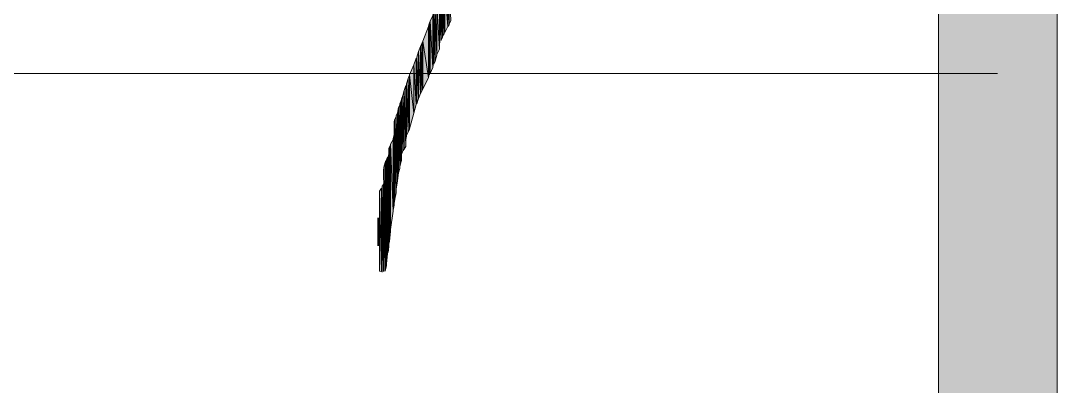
# Model space of a CAD drawing. Header units: millimetres. Extents: x -30643 to 86172, y -19411 to 63186.
# Drawn here: x 83077 to 84274, y -1085 to -663 of the extents above; entities that cross this region are included whole.
import ezdxf

# ---------------------------------------------------------------- set-up
doc = ezdxf.new("R2010")
doc.units = ezdxf.units.MM

msp = doc.modelspace()

# ---------------------------------------------------------------- hatches: boundary and pattern name
h = msp.add_hatch(color=0)
h.dxf.hatch_style = 2
h.paths.add_polyline_path([(84273.8, -17512.8), (84136.6, -17374.9), (84136.6, 61150), (84273.8, 61288)])
h = msp.add_hatch(color=0)
h.dxf.hatch_style = 2
h.paths.add_polyline_path([(83570.2, -669.6), (83570.2, -621.7), (83566.6, -627.4)])
h = msp.add_hatch(color=0)
h.dxf.hatch_style = 2
h.paths.add_polyline_path([(83570.2, -669.6), (83571.6, -667.5), (83570.2, -621.7)])
h = msp.add_hatch(color=0)
h.dxf.hatch_style = 2
h.paths.add_polyline_path([(83571.6, -666.8), (83573.7, -662.5), (83571.6, -620.3)])
h = msp.add_hatch(color=0)
h.dxf.hatch_style = 2
h.paths.add_polyline_path([(83563.8, -682.3), (83563.8, -632.3), (83562.4, -634.4)])
h = msp.add_hatch(color=0)
h.dxf.hatch_style = 2
h.paths.add_polyline_path([(83564.5, -680.1), (83564.5, -629.5), (83563.8, -632.3)])
h = msp.add_hatch(color=0)
h.dxf.hatch_style = 2
h.paths.add_polyline_path([(83563.8, -682.3), (83564.5, -680.1), (83563.8, -632.3)])
h = msp.add_hatch(color=0)
h.dxf.hatch_style = 2
h.paths.add_polyline_path([(83564.5, -680.1), (83565.9, -678), (83564.5, -629.5)])
h = msp.add_hatch(color=0)
h.dxf.hatch_style = 2
h.paths.add_polyline_path([(83566.6, -676.6), (83570.2, -669.6), (83566.6, -627.4)])
h = msp.add_hatch(color=0)
h.dxf.hatch_style = 2
h.paths.add_polyline_path([(83557.5, -702.7), (83557.5, -645.7), (83555.4, -650.6)])
h = msp.add_hatch(color=0)
h.dxf.hatch_style = 2
h.paths.add_polyline_path([(83560.3, -695.6), (83560.3, -640), (83557.5, -645)])
h = msp.add_hatch(color=0)
h.dxf.hatch_style = 2
h.paths.add_polyline_path([(83557.5, -702), (83560.3, -695.6), (83557.5, -645)])
h = msp.add_hatch(color=0)
h.dxf.hatch_style = 2
h.paths.add_polyline_path([(83560.3, -690), (83561, -687.2), (83560.3, -638.6)])
h = msp.add_hatch(color=0)
h.dxf.hatch_style = 2
h.paths.add_polyline_path([(83560.3, -695.6), (83560.3, -690), (83560.3, -640)])
h = msp.add_hatch(color=0)
h.dxf.hatch_style = 2
h.paths.add_polyline_path([(83562.4, -685.8), (83562.4, -635.1), (83561, -637.2)])
h = msp.add_hatch(color=0)
h.dxf.hatch_style = 2
h.paths.add_polyline_path([(83562.4, -685.1), (83563.8, -682.3), (83562.4, -634.4)])
h = msp.add_hatch(color=0)
h.dxf.hatch_style = 2
h.paths.add_polyline_path([(83552.6, -716.7), (83552.6, -656.9), (83549.8, -663.3)])
h = msp.add_hatch(color=0)
h.dxf.hatch_style = 2
h.paths.add_polyline_path([(83553.3, -714.6), (83553.3, -654.8), (83552.6, -656.9)])
h = msp.add_hatch(color=0)
h.dxf.hatch_style = 2
h.paths.add_polyline_path([(83552.6, -716.7), (83553.3, -714.6), (83552.6, -656.9)])
h = msp.add_hatch(color=0)
h.dxf.hatch_style = 2
h.paths.add_polyline_path([(83555.4, -709.7), (83555.4, -650.6), (83554, -653.4)])
h = msp.add_hatch(color=0)
h.dxf.hatch_style = 2
h.paths.add_polyline_path([(83554, -713.2), (83555.4, -709.7), (83554, -653.4)])
h = msp.add_hatch(color=0)
h.dxf.hatch_style = 2
h.paths.add_polyline_path([(83555.4, -709.7), (83557.5, -702.7), (83555.4, -650.6)])
h = msp.add_hatch(color=0)
h.dxf.hatch_style = 2
h.paths.add_polyline_path([(83547.6, -728.7), (83547.6, -669.6), (83541.3, -686.5)])
h = msp.add_hatch(color=0)
h.dxf.hatch_style = 2
h.paths.add_polyline_path([(83548.3, -726.6), (83548.3, -667.5), (83547.6, -669.6)])
h = msp.add_hatch(color=0)
h.dxf.hatch_style = 2
h.paths.add_polyline_path([(83547.6, -728.7), (83548.3, -726.6), (83547.6, -669.6)])
h = msp.add_hatch(color=0)
h.dxf.hatch_style = 2
h.paths.add_polyline_path([(83549, -725.2), (83549, -665.4), (83548.3, -667.5)])
h = msp.add_hatch(color=0)
h.dxf.hatch_style = 2
h.paths.add_polyline_path([(83549.8, -723.8), (83549.8, -663.3), (83549, -665.4)])
h = msp.add_hatch(color=0)
h.dxf.hatch_style = 2
h.paths.add_polyline_path([(83549.8, -723.8), (83552.6, -716.7), (83549.8, -663.3)])
h = msp.add_hatch(color=0)
h.dxf.hatch_style = 2
h.paths.add_polyline_path([(83538.5, -747), (83538.5, -692.8), (83536.4, -698.4)])
h = msp.add_hatch(color=0)
h.dxf.hatch_style = 2
h.paths.add_polyline_path([(83539.9, -744.2), (83539.9, -689.3), (83538.5, -692.8)])
h = msp.add_hatch(color=0)
h.dxf.hatch_style = 2
h.paths.add_polyline_path([(83538.5, -747), (83539.9, -744.2), (83538.5, -692.8)])
h = msp.add_hatch(color=0)
h.dxf.hatch_style = 2
h.paths.add_polyline_path([(83541.3, -741.4), (83541.3, -686.5), (83539.9, -689.3)])
h = msp.add_hatch(color=0)
h.dxf.hatch_style = 2
h.paths.add_polyline_path([(83539.9, -744.2), (83541.3, -741.4), (83539.9, -689.3)])
h = msp.add_hatch(color=0)
h.dxf.hatch_style = 2
h.paths.add_polyline_path([(83541.3, -741.4), (83547.6, -728.7), (83541.3, -686.5)])
h = msp.add_hatch(color=0)
h.dxf.hatch_style = 2
h.paths.add_polyline_path([(83533.6, -759.7), (83533.6, -706.2), (83530.8, -713.9)])
h = msp.add_hatch(color=0)
h.dxf.hatch_style = 2
h.paths.add_polyline_path([(83536.4, -752.6), (83536.4, -698.4), (83534.3, -704.8)])
h = msp.add_hatch(color=0)
h.dxf.hatch_style = 2
h.paths.add_polyline_path([(83534.3, -759), (83536.4, -752.6), (83534.3, -704.8)])
h = msp.add_hatch(color=0)
h.dxf.hatch_style = 2
h.paths.add_polyline_path([(83536.4, -752.6), (83538.5, -747), (83536.4, -698.4)])
h = msp.add_hatch(color=0)
h.dxf.hatch_style = 2
h.paths.add_polyline_path([(83530.8, -769.5), (83530.8, -713.9), (83525.8, -725.2)])
h = msp.add_hatch(color=0)
h.dxf.hatch_style = 2
h.paths.add_polyline_path([(83530.8, -769.5), (83533.6, -759.7), (83530.8, -713.9)])
h = msp.add_hatch(color=0)
h.dxf.hatch_style = 2
h.paths.add_polyline_path([(83524.4, -791.3), (83524.4, -729.4), (83522.3, -735.7)])
h = msp.add_hatch(color=0)
h.dxf.hatch_style = 2
h.paths.add_polyline_path([(83525.8, -788.5), (83525.8, -725.9), (83524.4, -729.4)])
h = msp.add_hatch(color=0)
h.dxf.hatch_style = 2
h.paths.add_polyline_path([(83524.4, -791.3), (83525.8, -788.5), (83524.4, -729.4)])
h = msp.add_hatch(color=0)
h.dxf.hatch_style = 2
h.paths.add_polyline_path([(83525.8, -787.8), (83530.8, -769.5), (83525.8, -725.2)])
h = msp.add_hatch(color=0)
h.dxf.hatch_style = 2
h.paths.add_polyline_path([(83521.6, -808.2), (83521.6, -737.8), (83519.5, -743.5)])
h = msp.add_hatch(color=0)
h.dxf.hatch_style = 2
h.paths.add_polyline_path([(83521.6, -799.8), (83522.3, -796.2), (83521.6, -737.8)])
h = msp.add_hatch(color=0)
h.dxf.hatch_style = 2
h.paths.add_polyline_path([(83522.3, -795.5), (83524.4, -791.3), (83522.3, -735.7)])
h = msp.add_hatch(color=0)
h.dxf.hatch_style = 2
h.paths.add_polyline_path([(83516.7, -824.4), (83516.7, -754), (83516, -756.1)])
h = msp.add_hatch(color=0)
h.dxf.hatch_style = 2
h.paths.add_polyline_path([(83518.1, -813.1), (83518.1, -749.1), (83516.7, -753.3)])
h = msp.add_hatch(color=0)
h.dxf.hatch_style = 2
h.paths.add_polyline_path([(83516.7, -817.4), (83518.1, -813.1), (83516.7, -753.3)])
h = msp.add_hatch(color=0)
h.dxf.hatch_style = 2
h.paths.add_polyline_path([(83516.7, -824.4), (83516.7, -817.4), (83516.7, -754)])
h = msp.add_hatch(color=0)
h.dxf.hatch_style = 2
h.paths.add_polyline_path([(83519.5, -811), (83519.5, -743.5), (83518.1, -749.1)])
h = msp.add_hatch(color=0)
h.dxf.hatch_style = 2
h.paths.add_polyline_path([(83518.1, -813.1), (83519.5, -811), (83518.1, -749.1)])
h = msp.add_hatch(color=0)
h.dxf.hatch_style = 2
h.paths.add_polyline_path([(83519.5, -811), (83521.6, -808.2), (83519.5, -743.5)])
h = msp.add_hatch(color=0)
h.dxf.hatch_style = 2
h.paths.add_polyline_path([(83513.2, -838.5), (83513.2, -763.2), (83511.8, -769.5)])
h = msp.add_hatch(color=0)
h.dxf.hatch_style = 2
h.paths.add_polyline_path([(83514.6, -833.5), (83514.6, -760.4), (83513.2, -763.2)])
h = msp.add_hatch(color=0)
h.dxf.hatch_style = 2
h.paths.add_polyline_path([(83513.2, -838.5), (83514.6, -833.5), (83513.2, -763.2)])
h = msp.add_hatch(color=0)
h.dxf.hatch_style = 2
h.paths.add_polyline_path([(83516, -826.5), (83516, -756.1), (83514.6, -759)])
h = msp.add_hatch(color=0)
h.dxf.hatch_style = 2
h.paths.add_polyline_path([(83514.6, -831.4), (83516, -826.5), (83514.6, -759)])
h = msp.add_hatch(color=0)
h.dxf.hatch_style = 2
h.paths.add_polyline_path([(83514.6, -833.5), (83514.6, -831.4), (83514.6, -760.4)])
h = msp.add_hatch(color=0)
h.dxf.hatch_style = 2
h.paths.add_polyline_path([(83516, -826.5), (83516.7, -824.4), (83516, -756.1)])
h = msp.add_hatch(color=0)
h.dxf.hatch_style = 2
h.paths.add_polyline_path([(83508.9, -868.7), (83508.9, -776.5), (83508.2, -779.4)])
h = msp.add_hatch(color=0)
h.dxf.hatch_style = 2
h.paths.add_polyline_path([(83510.3, -861.7), (83510.3, -773.7), (83508.9, -776.5)])
h = msp.add_hatch(color=0)
h.dxf.hatch_style = 2
h.paths.add_polyline_path([(83508.9, -868.7), (83510.3, -861.7), (83508.9, -776.5)])
h = msp.add_hatch(color=0)
h.dxf.hatch_style = 2
h.paths.add_polyline_path([(83511.8, -847.6), (83511.8, -769.5), (83510.3, -772.3)])
h = msp.add_hatch(color=0)
h.dxf.hatch_style = 2
h.paths.add_polyline_path([(83510.3, -857.5), (83511.8, -847.6), (83510.3, -772.3)])
h = msp.add_hatch(color=0)
h.dxf.hatch_style = 2
h.paths.add_polyline_path([(83510.3, -861.7), (83510.3, -857.5), (83510.3, -773.7)])
h = msp.add_hatch(color=0)
h.dxf.hatch_style = 2
h.paths.add_polyline_path([(83511.8, -847.6), (83513.2, -838.5), (83511.8, -769.5)])
h = msp.add_hatch(color=0)
h.dxf.hatch_style = 2
h.paths.add_polyline_path([(83508.2, -873.7), (83508.9, -868.7), (83508.2, -779.4)])
h = msp.add_hatch(color=0)
h.dxf.hatch_style = 2
h.paths.add_polyline_path([(83506.8, -882.8), (83506.8, -799.8), (83504, -805.4)])
h = msp.add_hatch(color=0)
h.dxf.hatch_style = 2
h.paths.add_polyline_path([(83508.2, -875.8), (83508.2, -794.1), (83506.8, -799.1)])
h = msp.add_hatch(color=0)
h.dxf.hatch_style = 2
h.paths.add_polyline_path([(83506.8, -881.4), (83508.2, -875.8), (83506.8, -799.1)])
h = msp.add_hatch(color=0)
h.dxf.hatch_style = 2
h.paths.add_polyline_path([(83508.2, -875.8), (83508.2, -873.7), (83508.2, -794.1)])
h = msp.add_hatch(color=0)
h.dxf.hatch_style = 2
h.paths.add_polyline_path([(83501.9, -920.8), (83501.9, -809.6), (83501.9, -816.7)])
h = msp.add_hatch(color=0)
h.dxf.hatch_style = 2
h.paths.add_polyline_path([(83501.9, -920.8), (83502.6, -917.3), (83501.9, -809.6)])
h = msp.add_hatch(color=0)
h.dxf.hatch_style = 2
h.paths.add_polyline_path([(83504, -906), (83504, -806.1), (83502.6, -808.9)])
h = msp.add_hatch(color=0)
h.dxf.hatch_style = 2
h.paths.add_polyline_path([(83502.6, -917.3), (83504, -906), (83502.6, -808.9)])
h = msp.add_hatch(color=0)
h.dxf.hatch_style = 2
h.paths.add_polyline_path([(83504, -903.9), (83506.8, -882.8), (83504, -805.4)])
h = msp.add_hatch(color=0)
h.dxf.hatch_style = 2
h.paths.add_polyline_path([(83504, -906), (83504, -903.9), (83504, -806.1)])
h = msp.add_hatch(color=0)
h.dxf.hatch_style = 2
h.paths.add_polyline_path([(83498.4, -948.9), (83498.4, -824.4), (83497.7, -826.5)])
h = msp.add_hatch(color=0)
h.dxf.hatch_style = 2
h.paths.add_polyline_path([(83498.4, -948.9), (83499.1, -945.4), (83498.4, -824.4)])
h = msp.add_hatch(color=0)
h.dxf.hatch_style = 2
h.paths.add_polyline_path([(83499.1, -943.3), (83499.8, -939.8), (83499.1, -823)])
h = msp.add_hatch(color=0)
h.dxf.hatch_style = 2
h.paths.add_polyline_path([(83499.1, -945.4), (83499.1, -943.3), (83499.1, -823.7)])
h = msp.add_hatch(color=0)
h.dxf.hatch_style = 2
h.paths.add_polyline_path([(83500.5, -932.1), (83500.5, -820.2), (83499.8, -822.3)])
h = msp.add_hatch(color=0)
h.dxf.hatch_style = 2
h.paths.add_polyline_path([(83499.8, -939.8), (83500.5, -932.1), (83499.8, -822.3)])
h = msp.add_hatch(color=0)
h.dxf.hatch_style = 2
h.paths.add_polyline_path([(83501.9, -923.6), (83501.9, -816.7), (83501.2, -819.5)])
h = msp.add_hatch(color=0)
h.dxf.hatch_style = 2
h.paths.add_polyline_path([(83501.2, -930.6), (83501.9, -923.6), (83501.2, -819.5)])
h = msp.add_hatch(color=0)
h.dxf.hatch_style = 2
h.paths.add_polyline_path([(83501.9, -923.6), (83501.9, -920.8), (83501.9, -816.7)])
h = msp.add_hatch(color=0)
h.dxf.hatch_style = 2
h.paths.add_polyline_path([(83496.3, -850.4), (83496.3, -832.1), (83495.6, -835.7)])
h = msp.add_hatch(color=0)
h.dxf.hatch_style = 2
h.paths.add_polyline_path([(83495.6, -843.4), (83495.6, -835.7), (83495.6, -840.6)])
h = msp.add_hatch(color=0)
h.dxf.hatch_style = 2
h.paths.add_polyline_path([(83495.6, -843.4), (83496.3, -850.4), (83495.6, -835.7)])
h = msp.add_hatch(color=0)
h.dxf.hatch_style = 2
h.paths.add_polyline_path([(83497.7, -951.8), (83497.7, -826.5), (83496.3, -832.1)])
h = msp.add_hatch(color=0)
h.dxf.hatch_style = 2
h.paths.add_polyline_path([(83497.7, -951.8), (83498.4, -948.9), (83497.7, -826.5)])
h = msp.add_hatch(color=0)
h.dxf.hatch_style = 2
h.paths.add_polyline_path([(83493.5, -952.5), (83493.5, -856.1), (83491.3, -859.6)])
h = msp.add_hatch(color=0)
h.dxf.hatch_style = 2
h.paths.add_polyline_path([(83491.3, -951.8), (83493.5, -952.5), (83491.3, -859.6)])
h = msp.add_hatch(color=0)
h.dxf.hatch_style = 2
h.paths.add_polyline_path([(83495.6, -952.5), (83495.6, -851.8), (83494.2, -853.9)])

# ---------------------------------------------------------------- linework, layer by layer
at = {"color": 0, "lineweight": 0}
for points in [[(84273.8, -17512.8), (84136.6, -17374.9), (84136.6, 61150), (84273.8, 61288)], [(83570.2, -669.6), (83570.2, -621.7), (83566.6, -627.4)], [(83570.2, -669.6), (83571.6, -667.5), (83570.2, -621.7)], [(83571.6, -667.5), (83571.6, -620.3)], [(83571.6, -667.5), (83571.6, -620.3)], [(83571.6, -666.8), (83571.6, -620.3)], [(83571.6, -666.8), (83573.7, -662.5), (83571.6, -620.3)], [(83563.8, -682.3), (83563.8, -632.3), (83562.4, -634.4)], [(83564.5, -680.1), (83564.5, -629.5), (83563.8, -632.3)], [(83563.8, -682.3), (83564.5, -680.1), (83563.8, -632.3)], [(83564.5, -680.1), (83565.9, -678), (83564.5, -629.5)], [(83565.9, -678), (83565.9, -628.1)], [(83565.9, -678), (83565.9, -628.1)], [(83566.6, -676.6), (83566.6, -627.4)], [(83566.6, -676.6), (83570.2, -669.6), (83566.6, -627.4)], [(83557.5, -702.7), (83557.5, -645.7), (83555.4, -650.6)], [(83560.3, -695.6), (83560.3, -640), (83557.5, -645)], [(83557.5, -702), (83557.5, -645)], [(83557.5, -702), (83560.3, -695.6), (83557.5, -645)], [(83557.5, -702.7), (83557.5, -645.7)], [(83560.3, -690), (83560.3, -638.6)], [(83560.3, -690), (83561, -687.2), (83560.3, -638.6)], [(83560.3, -695.6), (83560.3, -640)], [(83560.3, -695.6), (83560.3, -640)], [(83560.3, -695.6), (83560.3, -690), (83560.3, -640)], [(83562.4, -685.8), (83562.4, -635.1), (83561, -637.2)], [(83561, -687.2), (83561, -637.2)], [(83561, -687.2), (83561, -637.2)], [(83562.4, -685.1), (83562.4, -634.4)], [(83562.4, -685.1), (83563.8, -682.3), (83562.4, -634.4)], [(83562.4, -685.8), (83562.4, -635.1)], [(83552.6, -716.7), (83552.6, -656.9), (83549.8, -663.3)], [(83553.3, -714.6), (83553.3, -654.8), (83552.6, -656.9)], [(83552.6, -716.7), (83553.3, -714.6), (83552.6, -656.9)], [(83553.3, -714.6), (83553.3, -654.1)], [(83553.3, -714.6), (83553.3, -654.1)], [(83553.3, -714.6), (83553.3, -654.8)], [(83555.4, -709.7), (83555.4, -650.6), (83554, -653.4)], [(83554, -713.2), (83554, -653.4)], [(83554, -713.2), (83555.4, -709.7), (83554, -653.4)], [(83555.4, -709.7), (83557.5, -702.7), (83555.4, -650.6)], [(83547.6, -728.7), (83547.6, -669.6), (83541.3, -686.5)], [(83548.3, -726.6), (83548.3, -667.5), (83547.6, -669.6)], [(83547.6, -728.7), (83548.3, -726.6), (83547.6, -669.6)], [(83549, -725.2), (83549, -665.4), (83548.3, -667.5)], [(83548.3, -726.6), (83548.3, -667.5)], [(83549.8, -723.8), (83549.8, -663.3), (83549, -665.4)], [(83549, -725.2), (83549, -665.4)], [(83549.8, -723.8), (83552.6, -716.7), (83549.8, -663.3)], [(83538.5, -747), (83538.5, -692.8), (83536.4, -698.4)], [(83539.9, -744.2), (83539.9, -689.3), (83538.5, -692.8)], [(83538.5, -747), (83539.9, -744.2), (83538.5, -692.8)], [(83541.3, -741.4), (83541.3, -686.5), (83539.9, -689.3)], [(83539.9, -744.2), (83541.3, -741.4), (83539.9, -689.3)], [(83541.3, -741.4), (83547.6, -728.7), (83541.3, -686.5)], [(83533.6, -759.7), (83533.6, -706.2), (83530.8, -713.9)], [(83533.6, -759.7), (83533.6, -706.2)], [(83536.4, -752.6), (83536.4, -698.4), (83534.3, -704.8)], [(83534.3, -759), (83534.3, -704.8)], [(83534.3, -759), (83536.4, -752.6), (83534.3, -704.8)], [(83536.4, -752.6), (83538.5, -747), (83536.4, -698.4)], [(83530.8, -769.5), (83530.8, -713.9), (83525.8, -725.2)], [(83530.8, -769.5), (83533.6, -759.7), (83530.8, -713.9)], [(83524.4, -791.3), (83524.4, -729.4), (83522.3, -735.7)], [(83525.8, -788.5), (83525.8, -725.9), (83524.4, -729.4)], [(83524.4, -791.3), (83525.8, -788.5), (83524.4, -729.4)], [(83525.8, -787.8), (83525.8, -725.2)], [(83525.8, -787.8), (83530.8, -769.5), (83525.8, -725.2)], [(83525.8, -788.5), (83525.8, -725.9)], [(83521.6, -808.2), (83521.6, -737.8), (83519.5, -743.5)], [(83521.6, -799.8), (83522.3, -796.2), (83521.6, -737.8)], [(83522.3, -795.5), (83522.3, -735.7)], [(83522.3, -795.5), (83524.4, -791.3), (83522.3, -735.7)], [(83522.3, -796.2), (83522.3, -736.4)], [(83522.3, -796.2), (83522.3, -736.4)], [(83516.7, -824.4), (83516.7, -754), (83516, -756.1)], [(83518.1, -813.1), (83518.1, -749.1), (83516.7, -753.3)], [(83516.7, -817.4), (83516.7, -753.3)], [(83516.7, -817.4), (83518.1, -813.1), (83516.7, -753.3)], [(83516.7, -824.4), (83516.7, -817.4), (83516.7, -754)], [(83519.5, -811), (83519.5, -743.5), (83518.1, -749.1)], [(83518.1, -813.1), (83519.5, -811), (83518.1, -749.1)], [(83519.5, -811), (83521.6, -808.2), (83519.5, -743.5)], [(83513.2, -838.5), (83513.2, -763.2), (83511.8, -769.5)], [(83514.6, -833.5), (83514.6, -760.4), (83513.2, -763.2)], [(83513.2, -838.5), (83514.6, -833.5), (83513.2, -763.2)], [(83516, -826.5), (83516, -756.1), (83514.6, -759)], [(83514.6, -831.4), (83514.6, -759)], [(83514.6, -831.4), (83516, -826.5), (83514.6, -759)], [(83514.6, -833.5), (83514.6, -831.4), (83514.6, -760.4)], [(83516, -826.5), (83516.7, -824.4), (83516, -756.1)], [(83508.9, -868.7), (83508.9, -776.5), (83508.2, -779.4)], [(83510.3, -861.7), (83510.3, -773.7), (83508.9, -776.5)], [(83508.9, -868.7), (83510.3, -861.7), (83508.9, -776.5)], [(83511.8, -847.6), (83511.8, -769.5), (83510.3, -772.3)], [(83510.3, -857.5), (83510.3, -772.3)], [(83510.3, -857.5), (83511.8, -847.6), (83510.3, -772.3)], [(83510.3, -861.7), (83510.3, -857.5), (83510.3, -773.7)], [(83511.8, -847.6), (83513.2, -838.5), (83511.8, -769.5)], [(83508.2, -792.7), (83508.2, -779.4)], [(83508.2, -873.7), (83508.9, -868.7), (83508.2, -779.4)], [(83506.8, -882.8), (83506.8, -799.8), (83504, -805.4)], [(83508.2, -875.8), (83508.2, -794.1), (83506.8, -799.1)], [(83506.8, -881.4), (83506.8, -799.1)], [(83506.8, -881.4), (83508.2, -875.8), (83506.8, -799.1)], [(83506.8, -882.8), (83506.8, -799.8)], [(83508.2, -873.7), (83508.2, -792.7)], [(83508.2, -875.8), (83508.2, -873.7), (83508.2, -794.1)], [(83521.6, -808.2), (83521.6, -799.8)], [(83501.9, -920.8), (83501.9, -809.6), (83501.9, -816.7)], [(83501.9, -920.8), (83502.6, -917.3), (83501.9, -809.6)], [(83504, -906), (83504, -806.1), (83502.6, -808.9)], [(83502.6, -917.3), (83502.6, -808.9)], [(83502.6, -917.3), (83504, -906), (83502.6, -808.9)], [(83504, -903.9), (83504, -805.4)], [(83504, -903.9), (83506.8, -882.8), (83504, -805.4)], [(83504, -906), (83504, -903.9), (83504, -806.1)], [(83498.4, -948.9), (83498.4, -824.4), (83497.7, -826.5)], [(83498.4, -948.9), (83499.1, -945.4), (83498.4, -824.4)], [(83499.1, -943.3), (83499.1, -823)], [(83499.1, -943.3), (83499.8, -939.8), (83499.1, -823)], [(83499.1, -945.4), (83499.1, -823.7)], [(83499.1, -945.4), (83499.1, -943.3), (83499.1, -823.7)], [(83500.5, -932.1), (83500.5, -820.2), (83499.8, -822.3)], [(83499.8, -939.8), (83499.8, -822.3)], [(83499.8, -939.8), (83500.5, -932.1), (83499.8, -822.3)], [(83500.5, -932.1), (83500.5, -820.2)], [(83501.9, -923.6), (83501.9, -816.7), (83501.2, -819.5)], [(83501.2, -930.6), (83501.2, -819.5)], [(83501.2, -930.6), (83501.9, -923.6), (83501.2, -819.5)], [(83501.9, -923.6), (83501.9, -920.8), (83501.9, -816.7)], [(83496.3, -850.4), (83496.3, -832.1), (83495.6, -835.7)], [(83495.6, -843.4), (83495.6, -835.7), (83495.6, -840.6)], [(83495.6, -843.4), (83496.3, -850.4), (83495.6, -835.7)], [(83497.7, -951.8), (83497.7, -826.5), (83496.3, -832.1)], [(83496.3, -952.5), (83496.3, -832.1)], [(83497.7, -951.8), (83497.7, -826.5)], [(83497.7, -951.8), (83497.7, -826.5)], [(83497.7, -951.8), (83498.4, -948.9), (83497.7, -826.5)], [(83493.5, -952.5), (83493.5, -856.1), (83491.3, -859.6)], [(83491.3, -951.8), (83493.5, -952.5), (83491.3, -859.6)], [(83493.5, -952.5), (83493.5, -856.1)], [(83495.6, -952.5), (83495.6, -851.8), (83494.2, -853.9)], [(83494.2, -953.2), (83494.2, -853.9)], [(83494.2, -953.2), (83494.2, -853.9)], [(83494.2, -953.2), (83494.2, -854.7)], [(83494.2, -953.2), (83494.2, -854.7)], [(83495.6, -952.5), (83495.6, -851.1)], [(83495.6, -952.5), (83495.6, -851.1)], [(83495.6, -952.5), (83495.6, -851.8)], [(83496.3, -952.5), (83496.3, -850.4)], [(83489.2, -922.9), (83489.2, -890.5)], [(83489.9, -922.9), (83489.9, -890.5)], [(83489.9, -922.9), (83489.9, -890.5)], [(83490.6, -922.9), (83490.6, -890.5)], [(83490.6, -922.9), (83490.6, -890.5)], [(83490.6, -922.9), (83490.6, -890.5)], [(83490.6, -922.9), (83490.6, -890.5)], [(83491.3, -922.9), (83491.3, -890.5)]]:
    msp.add_lwpolyline(points, close=True, dxfattribs=at)
msp.add_lwpolyline([(77346.8, -723.8), (84204.9, -723.8)], dxfattribs=at)

doc.saveas('drawing.dxf')
